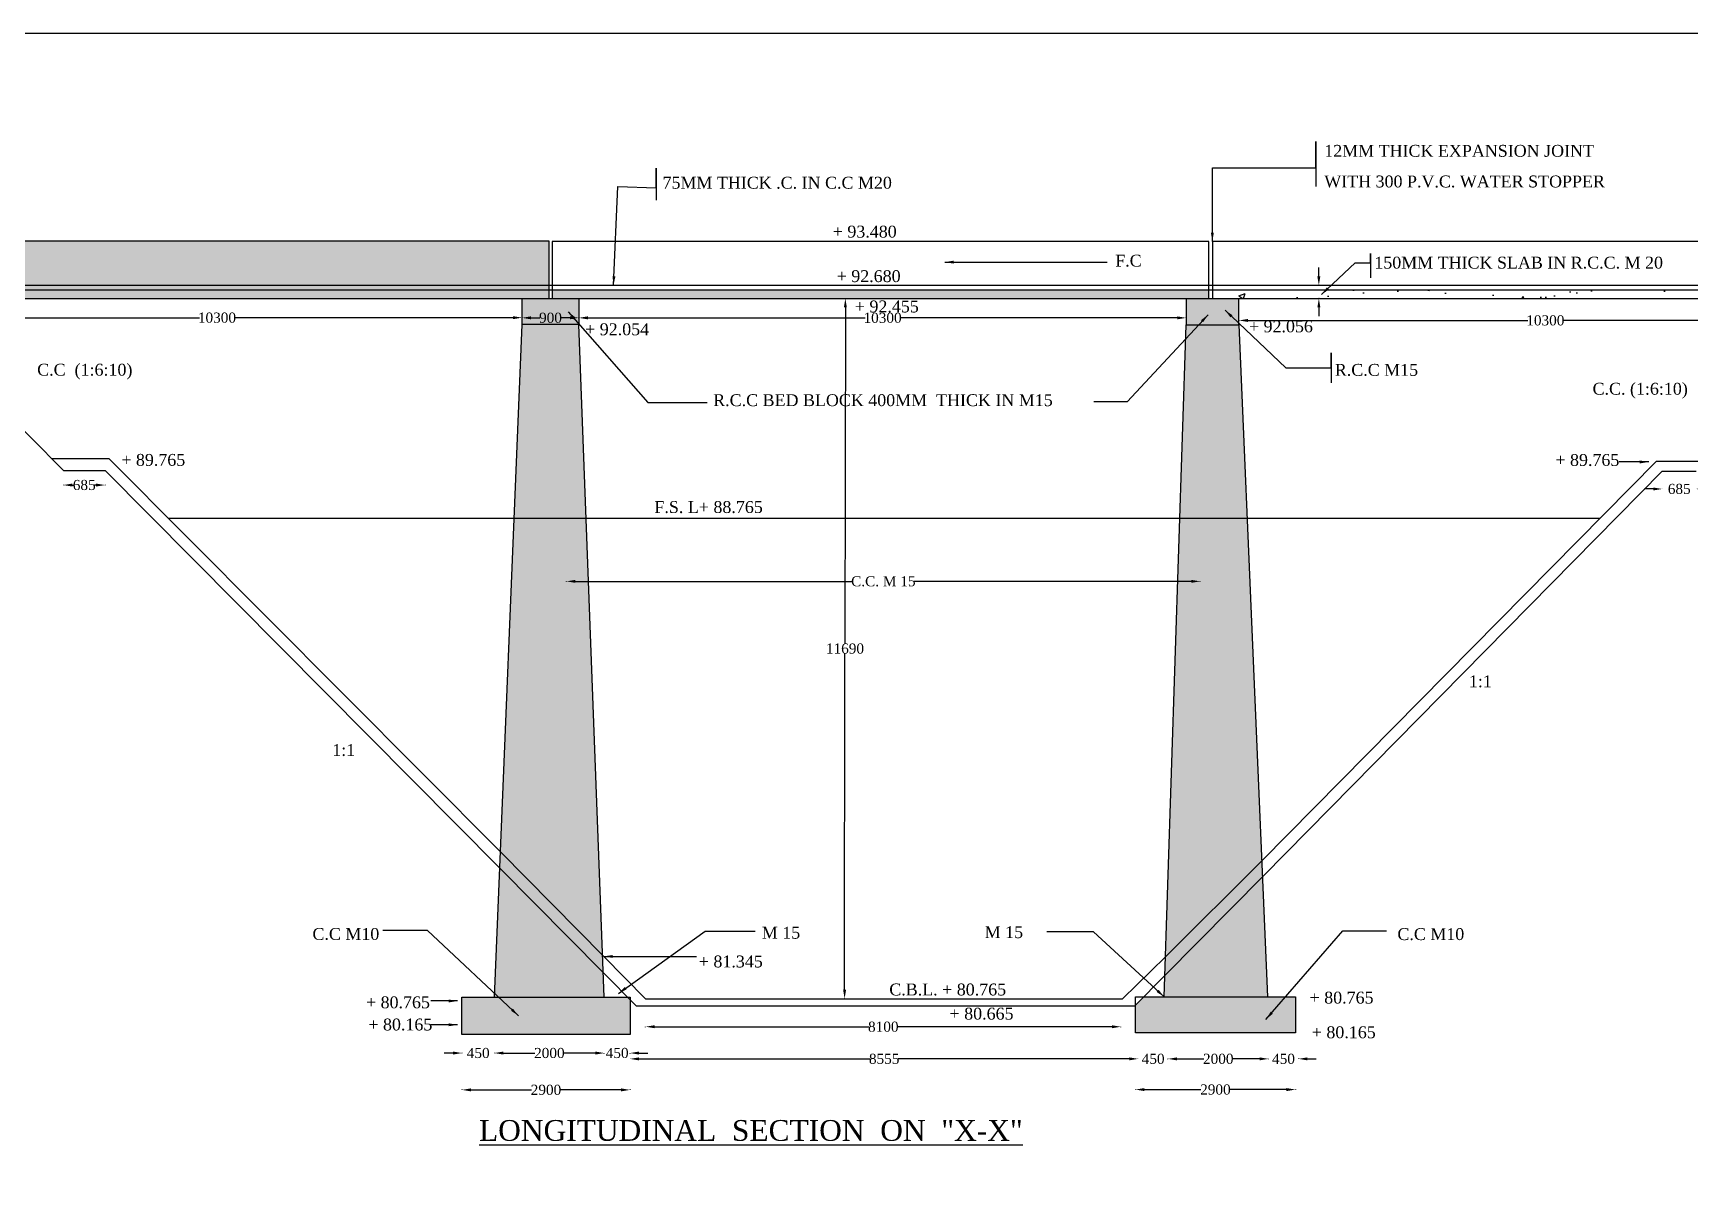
# Model space of a CAD drawing. Header units: millimetres. Extents: x 3132 to 88655, y 1884 to 56746.
# Drawn here: x 19297 to 47184, y 37251 to 56746 of the extents above; entities that cross this region are included whole.
import ezdxf

# ---------------------------------------------------------------- set-up
doc = ezdxf.new("R2010")
doc.units = ezdxf.units.MM
doc.header["$MEASUREMENT"] = 0
for name, color, linetype in [('DIM', 5, 'Continuous'), ('DWG.LINE', 10, 'Continuous'), ('HATCH', 2, 'Continuous'), ('TEXT', 7, 'Continuous')]:
    doc.layers.add(name, color=color, linetype=linetype)
doc.layers.add('DO LINE', color=3, linetype='Continuous', plot=False)
doc.layers.add('TITLE', color=7, linetype='Continuous', lineweight=30)
doc.styles.get("Standard").update_dxf_attribs({"font": 'TIMES.TTF', "height": 170})
doc.dimstyles.get("Standard").update_dxf_attribs({"dimtxt": 170, "dimasz": 150, "dimexe": 0.18, "dimexo": 0.0625, "dimgap": 0.09, "dimtad": 0, "dimtih": 1, "dimtoh": 1, "dimdec": 0, "dimzin": 0, "dimdsep": 46, "dimtxsty": 'Standard', "dimcen": 300, "dimclrd": 5, "dimclre": 5, "dimclrt": 4, "dimadec": 0, "dimazin": 0, "dimtfac": 1, "dimtdec": 0, "dimtofl": 0, "dimtmove": 0, "dimatfit": 3, "dimfxl": 5, "dimfxlon": 1, "dimtolj": 1, "dimtzin": 0, "dimarcsym": 0})

# ---------------------------------------------------------------- blocks, each defined once
blk = doc.blocks.new('*D16')
at = {"layer": 'Defpoints', "color": 0, "ltscale": 0.2}
for p in [(19807, 49382), (20507, 49382), (20507, 49136)]:
    blk.add_point(p, dxfattribs=at)
at = {"layer": 'DIM', "color": 5, "lineweight": -2, "ltscale": 0.2}
for p, q in [((19807, 49141), (19807, 49135)), ((19957, 49136), (19982, 49136)), ((20357, 49136), (20332, 49136)), ((20507, 49141), (20507, 49135))]:
    blk.add_line(p, q, dxfattribs=at)
at = {"layer": 'DIM', "color": 5, "ltscale": 0.2}
for points in [[(19957, 49161), (19957, 49111), (19807, 49136)], [(20357, 49161), (20357, 49111), (20507, 49136)]]:
    blk.add_solid(points, dxfattribs=at)
at = {"layer": 'DIM', "color": 4, "ltscale": 0.2, "insert": (20157, 49136), "char_height": 170, "attachment_point": 5}
blk.add_mtext('\\A1;685', dxfattribs=at)
blk = doc.blocks.new('*D17')
at = {"layer": 'Defpoints', "color": 0, "ltscale": 0.2}
for p in [(17255, 52057), (27526, 51954), (27526, 51954)]:
    blk.add_point(p, dxfattribs=at)
at = {"layer": 'DIM', "color": 5, "lineweight": -2, "ltscale": 0.2}
for p, q in [((17255, 51959), (17255, 51954)), ((17405, 51954), (22096, 51954)), ((27376, 51954), (22685, 51954)), ((27526, 51954), (27526, 51954))]:
    blk.add_line(p, q, dxfattribs=at)
at = {"layer": 'DIM', "color": 5, "ltscale": 0.2}
for points in [[(17405, 51979), (17405, 51929), (17255, 51954)], [(27376, 51979), (27376, 51929), (27526, 51954)]]:
    blk.add_solid(points, dxfattribs=at)
at = {"layer": 'DIM', "color": 4, "ltscale": 0.2, "insert": (22391, 51954), "char_height": 170, "attachment_point": 5}
blk.add_mtext('\\A1;10300', dxfattribs=at)
blk = doc.blocks.new('*D18')
at = {"layer": 'Defpoints', "color": 0, "ltscale": 0.2}
for p in [(26515, 40513), (27062, 40513), (27062, 39572)]:
    blk.add_point(p, dxfattribs=at)
at = {"layer": 'DIM', "color": 5, "lineweight": -2, "ltscale": 0.2}
for p, q in [((26365, 39572), (26215, 39572)), ((26515, 39577), (26515, 39572)), ((27062, 39577), (27062, 39572)), ((27212, 39572), (27362, 39572))]:
    blk.add_line(p, q, dxfattribs=at)
at = {"layer": 'DIM', "color": 5, "ltscale": 0.2}
for points in [[(26365, 39597), (26365, 39547), (26515, 39572)], [(27212, 39597), (27212, 39547), (27062, 39572)]]:
    blk.add_solid(points, dxfattribs=at)
at = {"layer": 'DIM', "color": 4, "ltscale": 0.2, "insert": (26788, 39572), "char_height": 170, "attachment_point": 5}
blk.add_mtext('\\A1;450', dxfattribs=at)
blk = doc.blocks.new('*D19')
at = {"layer": 'Defpoints', "color": 0, "ltscale": 0.2}
for p in [(27062, 40513), (28910, 39572), (28910, 39527)]:
    blk.add_point(p, dxfattribs=at)
at = {"layer": 'DIM', "color": 5, "lineweight": -2, "ltscale": 0.2}
for p, q in [((27062, 39577), (27062, 39572)), ((27212, 39572), (27742, 39572)), ((28760, 39572), (28230, 39572)), ((28910, 39567), (28910, 39572))]:
    blk.add_line(p, q, dxfattribs=at)
at = {"layer": 'DIM', "color": 5, "ltscale": 0.2}
for points in [[(27212, 39597), (27212, 39547), (27062, 39572)], [(28760, 39597), (28760, 39547), (28910, 39572)]]:
    blk.add_solid(points, dxfattribs=at)
at = {"layer": 'DIM', "color": 4, "ltscale": 0.2, "insert": (27986, 39572), "char_height": 170, "attachment_point": 5}
blk.add_mtext('\\A1;2000', dxfattribs=at)
blk = doc.blocks.new('*D20')
at = {"layer": 'Defpoints', "color": 0, "ltscale": 0.2}
for p in [(28910, 39527), (29344, 39572), (29344, 39545)]:
    blk.add_point(p, dxfattribs=at)
at = {"layer": 'DIM', "color": 5, "lineweight": -2, "ltscale": 0.2}
for p, q in [((28760, 39572), (28610, 39572)), ((28910, 39567), (28910, 39572)), ((29344, 39567), (29344, 39572)), ((29494, 39572), (29644, 39572))]:
    blk.add_line(p, q, dxfattribs=at)
at = {"layer": 'DIM', "color": 5, "ltscale": 0.2}
for points in [[(28760, 39597), (28760, 39547), (28910, 39572)], [(29494, 39597), (29494, 39547), (29344, 39572)]]:
    blk.add_solid(points, dxfattribs=at)
at = {"layer": 'DIM', "color": 4, "ltscale": 0.2, "insert": (29127, 39572), "char_height": 170, "attachment_point": 5}
blk.add_mtext('\\A1;450', dxfattribs=at)
blk = doc.blocks.new('*D21')
at = {"layer": 'Defpoints', "color": 0, "ltscale": 0.2}
for p in [(26515, 39885), (29344, 39885), (29344, 38952)]:
    blk.add_point(p, dxfattribs=at)
at = {"layer": 'DIM', "color": 5, "lineweight": -2, "ltscale": 0.2}
for p, q in [((26515, 38957), (26515, 38951)), ((26665, 38952), (27685, 38952)), ((29194, 38952), (28173, 38952)), ((29344, 38957), (29344, 38951))]:
    blk.add_line(p, q, dxfattribs=at)
at = {"layer": 'DIM', "color": 5, "ltscale": 0.2}
for points in [[(26665, 38977), (26665, 38927), (26515, 38952)], [(29194, 38977), (29194, 38927), (29344, 38952)]]:
    blk.add_solid(points, dxfattribs=at)
at = {"layer": 'DIM', "color": 4, "ltscale": 0.2, "insert": (27929, 38952), "char_height": 170, "attachment_point": 5}
blk.add_mtext('\\A1;2900', dxfattribs=at)
blk = doc.blocks.new('*D22')
at = {"layer": 'Defpoints', "color": 0, "ltscale": 0.2}
for p in [(29344, 39474), (37899, 39474), (37899, 39474)]:
    blk.add_point(p, dxfattribs=at)
at = {"layer": 'DIM', "color": 5, "lineweight": -2, "ltscale": 0.2}
for p, q in [((29344, 39474), (29344, 39474)), ((29494, 39474), (33386, 39474)), ((37749, 39474), (33857, 39474)), ((37899, 39474), (37899, 39474))]:
    blk.add_line(p, q, dxfattribs=at)
at = {"layer": 'DIM', "color": 5, "ltscale": 0.2}
for points in [[(29494, 39499), (29494, 39449), (29344, 39474)], [(37749, 39499), (37749, 39449), (37899, 39474)]]:
    blk.add_solid(points, dxfattribs=at)
at = {"layer": 'DIM', "color": 4, "ltscale": 0.2, "insert": (33622, 39474), "char_height": 170, "attachment_point": 5}
blk.add_mtext('\\A1;8555', dxfattribs=at)
blk = doc.blocks.new('*D23')
at = {"layer": 'Defpoints', "color": 0, "ltscale": 0.2}
for p in [(37899, 39474), (38399, 39474), (38399, 39365)]:
    blk.add_point(p, dxfattribs=at)
at = {"layer": 'DIM', "color": 5, "lineweight": -2, "ltscale": 0.2}
for p, q in [((37749, 39474), (37599, 39474)), ((37899, 39474), (37899, 39474)), ((38399, 39469), (38399, 39474)), ((38549, 39474), (38699, 39474))]:
    blk.add_line(p, q, dxfattribs=at)
at = {"layer": 'DIM', "color": 5, "ltscale": 0.2}
for points in [[(37749, 39499), (37749, 39449), (37899, 39474)], [(38549, 39499), (38549, 39449), (38399, 39474)]]:
    blk.add_solid(points, dxfattribs=at)
at = {"layer": 'DIM', "color": 4, "ltscale": 0.2, "insert": (38149, 39474), "char_height": 170, "attachment_point": 5}
blk.add_mtext('\\A1;450', dxfattribs=at)
blk = doc.blocks.new('*D24')
at = {"layer": 'Defpoints', "color": 0, "ltscale": 0.2}
for p in [(38399, 39365), (40092, 39474), (40092, 39400)]:
    blk.add_point(p, dxfattribs=at)
at = {"layer": 'DIM', "color": 5, "lineweight": -2, "ltscale": 0.2}
for p, q in [((38399, 39469), (38399, 39474)), ((38549, 39474), (39001, 39474)), ((39942, 39474), (39489, 39474)), ((40092, 39469), (40092, 39474))]:
    blk.add_line(p, q, dxfattribs=at)
at = {"layer": 'DIM', "color": 5, "ltscale": 0.2}
for points in [[(38549, 39499), (38549, 39449), (38399, 39474)], [(39942, 39499), (39942, 39449), (40092, 39474)]]:
    blk.add_solid(points, dxfattribs=at)
at = {"layer": 'DIM', "color": 4, "ltscale": 0.2, "insert": (39245, 39474), "char_height": 170, "attachment_point": 5}
blk.add_mtext('\\A1;2000', dxfattribs=at)
blk = doc.blocks.new('*D25')
at = {"layer": 'Defpoints', "color": 0, "ltscale": 0.2}
for p in [(40092, 39400), (40594, 39503), (40594, 39474)]:
    blk.add_point(p, dxfattribs=at)
at = {"layer": 'DIM', "color": 5, "lineweight": -2, "ltscale": 0.2}
for p, q in [((39942, 39474), (39792, 39474)), ((40092, 39469), (40092, 39474)), ((40594, 39479), (40594, 39473)), ((40744, 39474), (40894, 39474))]:
    blk.add_line(p, q, dxfattribs=at)
at = {"layer": 'DIM', "color": 5, "ltscale": 0.2}
for points in [[(39942, 39499), (39942, 39449), (40092, 39474)], [(40744, 39499), (40744, 39449), (40594, 39474)]]:
    blk.add_solid(points, dxfattribs=at)
at = {"layer": 'DIM', "color": 4, "ltscale": 0.2, "insert": (40343, 39474), "char_height": 170, "attachment_point": 5}
blk.add_mtext('\\A1;450', dxfattribs=at)
blk = doc.blocks.new('*D26')
at = {"layer": 'Defpoints', "color": 0, "ltscale": 0.2}
for p in [(37851, 39915), (40544, 39915), (40544, 38957)]:
    blk.add_point(p, dxfattribs=at)
at = {"layer": 'DIM', "color": 5, "lineweight": -2, "ltscale": 0.2}
for p, q in [((37851, 38962), (37851, 38957)), ((38001, 38957), (38954, 38957)), ((40394, 38957), (39442, 38957)), ((40544, 38962), (40544, 38957))]:
    blk.add_line(p, q, dxfattribs=at)
at = {"layer": 'DIM', "color": 5, "ltscale": 0.2}
for points in [[(38001, 38982), (38001, 38932), (37851, 38957)], [(40394, 38982), (40394, 38932), (40544, 38957)]]:
    blk.add_solid(points, dxfattribs=at)
at = {"layer": 'DIM', "color": 4, "ltscale": 0.2, "insert": (39198, 38957), "char_height": 170, "attachment_point": 5}
blk.add_mtext('\\A1;2900', dxfattribs=at)
blk = doc.blocks.new('*D27')
at = {"layer": 'Defpoints', "color": 0, "ltscale": 0.2}
for p in [(29607, 39977), (37607, 40015), (37607, 39977)]:
    blk.add_point(p, dxfattribs=at)
at = {"layer": 'DIM', "color": 5, "lineweight": -2, "ltscale": 0.2}
for p, q in [((29607, 40010), (29607, 40015)), ((29757, 40015), (33368, 40015)), ((37457, 40015), (33846, 40015)), ((37607, 40010), (37607, 40015))]:
    blk.add_line(p, q, dxfattribs=at)
at = {"layer": 'DIM', "color": 5, "ltscale": 0.2}
for points in [[(29757, 40040), (29757, 39990), (29607, 40015)], [(37457, 40040), (37457, 39990), (37607, 40015)]]:
    blk.add_solid(points, dxfattribs=at)
at = {"layer": 'DIM', "color": 4, "ltscale": 0.2, "insert": (33607, 40015), "char_height": 170, "attachment_point": 5}
blk.add_mtext('\\A1;8100', dxfattribs=at)
blk = doc.blocks.new('*D28')
at = {"layer": 'Defpoints', "color": 0, "ltscale": 0.2}
for p in [(28484, 51952), (27526, 51842), (28484, 51842)]:
    blk.add_point(p, dxfattribs=at)
at = {"layer": 'DIM', "color": 5, "lineweight": -2, "ltscale": 0.2}
for p, q in [((27526, 51947), (27526, 51952)), ((27676, 51952), (27826, 51952)), ((28334, 51952), (28184, 51952)), ((28484, 51947), (28484, 51952))]:
    blk.add_line(p, q, dxfattribs=at)
at = {"layer": 'DIM', "color": 5, "ltscale": 0.2}
for points in [[(27676, 51977), (27676, 51927), (27526, 51952)], [(28334, 51977), (28334, 51927), (28484, 51952)]]:
    blk.add_solid(points, dxfattribs=at)
at = {"layer": 'DIM', "color": 4, "ltscale": 0.2, "insert": (28005, 51952), "char_height": 170, "attachment_point": 5}
blk.add_mtext('\\A1;900', dxfattribs=at)
blk = doc.blocks.new('*D29')
at = {"layer": 'Defpoints', "color": 0, "ltscale": 0.2}
for p in [(28484, 51947), (38706, 51951), (38706, 51951)]:
    blk.add_point(p, dxfattribs=at)
at = {"layer": 'DIM', "color": 5, "lineweight": -2, "ltscale": 0.2}
for p, q in [((28484, 51947), (28484, 51951)), ((28634, 51951), (33300, 51951)), ((38556, 51951), (33890, 51951)), ((38706, 51951), (38706, 51951))]:
    blk.add_line(p, q, dxfattribs=at)
at = {"layer": 'DIM', "color": 5, "ltscale": 0.2}
for points in [[(28634, 51976), (28634, 51926), (28484, 51951)], [(38556, 51976), (38556, 51926), (38706, 51951)]]:
    blk.add_solid(points, dxfattribs=at)
at = {"layer": 'DIM', "color": 4, "ltscale": 0.2, "insert": (33595, 51951), "char_height": 170, "attachment_point": 5}
blk.add_mtext('\\A1;10300', dxfattribs=at)
blk = doc.blocks.new('*D30')
at = {"layer": 'Defpoints', "color": 0, "ltscale": 0.2}
for p in [(38941, 47514), (28274, 47312), (38941, 47312)]:
    blk.add_point(p, dxfattribs=at)
at = {"layer": 'DIM', "color": 5, "lineweight": -2, "ltscale": 0.2}
for p, q in [((28274, 47509), (28274, 47514)), ((28424, 47514), (33090, 47514)), ((38791, 47514), (34125, 47514)), ((38941, 47509), (38941, 47514))]:
    blk.add_line(p, q, dxfattribs=at)
at = {"layer": 'DIM', "color": 5, "ltscale": 0.2}
for points in [[(28424, 47539), (28424, 47489), (28274, 47514)], [(38791, 47539), (38791, 47489), (38941, 47514)]]:
    blk.add_solid(points, dxfattribs=at)
at = {"layer": 'DIM', "color": 4, "ltscale": 0.2, "insert": (33608, 47514), "char_height": 170, "attachment_point": 5}
blk.add_mtext('\\A1;C.C. M 15', dxfattribs=at)
blk = doc.blocks.new('*D31')
at = {"layer": 'Defpoints', "color": 0, "ltscale": 0.2}
for p in [(32969, 52277), (32972, 52277), (32959, 40487)]:
    blk.add_point(p, dxfattribs=at)
at = {"layer": 'DIM', "color": 5, "lineweight": -2, "ltscale": 0.2}
for p, q in [((32972, 52277), (32969, 52277)), ((32969, 52127), (32962, 46469)), ((32956, 40637), (32962, 46295)), ((32959, 40487), (32956, 40487))]:
    blk.add_line(p, q, dxfattribs=at)
at = {"layer": 'DIM', "color": 5, "ltscale": 0.2}
for points in [[(32944, 52127), (32994, 52127), (32969, 52277)], [(32931, 40637), (32981, 40637), (32956, 40487)]]:
    blk.add_solid(points, dxfattribs=at)
at = {"layer": 'DIM', "color": 4, "ltscale": 0.2, "insert": (32962, 46382), "char_height": 170, "attachment_point": 5}
blk.add_mtext('\\A1;11690', dxfattribs=at)
blk = doc.blocks.new('*D32')
at = {"layer": 'Defpoints', "color": 0, "ltscale": 0.2}
for p in [(39594, 51944), (49909, 51920), (49909, 51908)]:
    blk.add_point(p, dxfattribs=at)
at = {"layer": 'DIM', "color": 5, "lineweight": -2, "ltscale": 0.2}
for p, q in [((39594, 51913), (39594, 51907)), ((39744, 51908), (44456, 51908)), ((49759, 51908), (45046, 51908)), ((49909, 51913), (49909, 51907))]:
    blk.add_line(p, q, dxfattribs=at)
at = {"layer": 'DIM', "color": 5, "ltscale": 0.2}
for points in [[(39744, 51933), (39744, 51883), (39594, 51908)], [(49759, 51933), (49759, 51883), (49909, 51908)]]:
    blk.add_solid(points, dxfattribs=at)
at = {"layer": 'DIM', "color": 4, "ltscale": 0.2, "insert": (44751, 51908), "char_height": 170, "attachment_point": 5}
blk.add_mtext('\\A1;10300', dxfattribs=at)
blk = doc.blocks.new('*D33')
at = {"layer": 'Defpoints', "color": 0, "ltscale": 0.2}
for p in [(46718, 49367), (47292, 49367), (47292, 49070)]:
    blk.add_point(p, dxfattribs=at)
at = {"layer": 'DIM', "color": 5, "lineweight": -2, "ltscale": 0.2}
for p, q in [((46568, 49070), (46418, 49070)), ((46718, 49075), (46718, 49070)), ((47292, 49075), (47292, 49070)), ((47442, 49070), (47592, 49070))]:
    blk.add_line(p, q, dxfattribs=at)
at = {"layer": 'DIM', "color": 5, "ltscale": 0.2}
for points in [[(46568, 49095), (46568, 49045), (46718, 49070)], [(47442, 49095), (47442, 49045), (47292, 49070)]]:
    blk.add_solid(points, dxfattribs=at)
at = {"layer": 'DIM', "color": 4, "ltscale": 0.2, "insert": (47005, 49070), "char_height": 170, "attachment_point": 5}
blk.add_mtext('\\A1;685', dxfattribs=at)

msp = doc.modelspace()

# ---------------------------------------------------------------- hatches: boundary and pattern name
at = {"layer": 'HATCH', "ltscale": 0.2}
h = msp.add_hatch(dxfattribs=at)
h.set_pattern_fill('AR-CONC', color=256, scale=100, style=0)
h.set_pattern_definition([(50, (0, 0), (717.26, -62.752), [75, -825]), (355, (0, 0), (-138.751, 752.192), [60, -660]), (100.4514, (59.8, -5.2), (578.5094, 689.4395), [63.74, -701.142]), (46.1842, (0, 200), (1067.241, -165.519), [112.5, -1237.5]), (96.6356, (88.9, 186.2), (934.663, 974.118), [95.61, -1051.713]), (351.1842, (0, 200), (934.662, 974.119), [90, -990]), (21, (100, 150), (596.907, -402.619), [75, -825]), (326, (100, 150), (243.315, 725.15), [60, -660]), (71.4514, (149.74, 116.45), (840.2226, 322.5305), [63.74, -701.142]), (37.5, (0, 0), (12.1599, 332.8939), [0, -652, 0, -670, 0, -662.5]), (7.5, (0, 0), (263.0695, 394.4117), [0, -382, 0, -637, 0, -252.5]), (327.5, (-223, 0), (533.8224, -22.5549), [0, -250, 0, -780, 0, -1035]), (317.5, (-323, 0), (583.1862, 100.105), [0, -325, 0, -518, 0, -735])])
h.paths.add_polyline_path([(27978.1, 52276.9), (27978.1, 53246.6), (16866.7, 53246.6), (16866.7, 52276.9)])
h.paths.add_polyline_path([(26514.8, 40512.7), (26514.8, 39885.5), (29344, 39885.5), (29344, 40472.1), (29303.9, 40512.7)])
h.paths.add_polyline_path([(28910.4, 40512.7), (28894.8, 40925.7), (28892.5, 40928), (27150.9, 42686.4), (27061.7, 40512.7)])
h.paths.add_polyline_path([(27162, 42957.3), (27150.9, 42686.4), (28894.8, 40925.7), (28883.8, 41218.9)])
h.paths.add_polyline_path([(28883.8, 41218.9), (28606.9, 48575.6), (27392.4, 48575.6), (27162, 42957.3)])
h.paths.add_polyline_path([(28484, 51841.5), (27526.3, 51841.5), (27392.4, 48575.6), (28606.9, 48575.6)])
h.paths.add_polyline_path([(27526.3, 52276.9), (27526.3, 51841.5), (28484, 51841.5), (28484, 52276.9)])
h.paths.add_polyline_path([(28031.7, 52423.4), (28031.7, 52276.9), (39085.3, 52276.9), (39085.3, 52423.4)])
h.paths.add_polyline_path([(38705.7, 52276.9), (38705.7, 51831.9), (39593.6, 51831.9), (39593.6, 52276.9)])
h.paths.add_polyline_path([(39593.6, 51831.9), (38705.7, 51831.9), (38599.2, 48575.6), (39732.1, 48575.6)])
h.paths.add_polyline_path([(38357.7, 41194.8), (39977.5, 42809.6), (39732.1, 48575.6), (38599.2, 48575.6)])
h.paths.add_polyline_path([(38357.7, 41194.8), (38347.3, 40875.2), (39989.1, 42538.4), (39977.5, 42809.6)])
h.paths.add_polyline_path([(38347.3, 40875.2), (38335.6, 40516.9), (40075.1, 40516.9), (39989.1, 42538.4)])
h.paths.add_polyline_path([(37990.6, 40516.9), (37851.5, 40377.1), (37851.5, 39914.6), (40544.3, 39914.6), (40544.3, 40516.9)])
h.paths.add_polyline_path([(27783.8, 52081.3), (28226.5, 52081.3), (28226.5, 51822.9), (27783.8, 51822.9)], flags=9)
h = msp.add_hatch(dxfattribs=at)
h.set_pattern_fill('AR-CONC', color=256, scale=150, style=0)
h.paths.add_polyline_path([(50228.3, 52423.4), (39145.7, 52423.4), (39145.7, 52276.9), (50228.3, 52276.9)])
h.paths.add_polyline_path([(50484.8, 52276.9), (49908.7, 52276.9), (49908.7, 51827.7), (50484.8, 51827.7)])
h.paths.add_polyline_path([(50484.8, 51827.7), (49908.7, 51827.7), (49908.7, 49771.9), (50484.8, 49771.9)])
h.paths.add_polyline_path([(51308.6, 49771.9), (49210.4, 49771.9), (49210.4, 49279.6), (51308.6, 49279.6)])
h.paths.add_polyline_path([(50484.8, 51827.7), (50484.8, 49771.9), (51002.4, 49771.9)])
h.paths.add_polyline_path([(49908.7, 51827.7), (49591.2, 49771.9), (49908.7, 49771.9)], flags=16)
h.paths.add_polyline_path([(49908.7, 51827.7), (49908.7, 51980.3), (49210.4, 51283.1), (49210.4, 49771.9), (49591.2, 49771.9)])

# ---------------------------------------------------------------- linework, layer by layer
at = {"layer": 'DIM', "color": 5, "ltscale": 0.2}
for p, q in [((40938.4, 52649.6), (40938.4, 52799.6)), ((40943.4, 52499.6), (40938.2, 52499.6)), ((40943.4, 52276.9), (40938.2, 52276.9)), ((40938.4, 52126.9), (40938.4, 51976.9))]:
    msp.add_line(p, q, dxfattribs=at)
at = {"layer": 'DIM', "ltscale": 0.2}
for points in [[(40887.2, 54475.6), (40887.2, 54923.5), (40887.2, 54161.8)], [(29782.3, 54139.4), (29782.3, 54473.3), (29782.3, 53934.4)], [(41806.5, 52879.2), (41806.5, 53037.2), (41806.5, 52625.5)], [(41147, 51111.9), (41147, 51363.1), (41147, 50855.8)]]:
    msp.add_lwpolyline(points, dxfattribs=at)
at = {"layer": 'DIM', "color": 5, "ltscale": 0.2}
for points in [[(40913.4, 52649.6), (40963.4, 52649.6), (40938.4, 52499.6)], [(40913.4, 52126.9), (40963.4, 52126.9), (40938.4, 52276.9)]]:
    msp.add_solid(points, dxfattribs=at)
at = {"layer": 'DO LINE', "ltscale": 0.2}
for p, q in [((27162, 42957.3), (28903.6, 41198.9)), ((27150.9, 42686.4), (28892.5, 40928)), ((38357.7, 41194.8), (39977.5, 42809.6)), ((38347.3, 40875.2), (40005, 42554.6))]:
    msp.add_line(p, q, dxfattribs=at)
msp.add_lwpolyline([(21569.7, 48575.6), (45672.5, 48575.6)], dxfattribs=at)
at = {"layer": 'DWG.LINE', "ltscale": 0.2}
for p, q in [((17255, 51951.1), (19807, 49381.7)), ((19807, 49381.7), (20506.9, 49381.7)), ((20506.9, 49381.7), (27150.9, 42686.4)), ((39977.5, 42809.6), (46624.1, 49539)), ((40005, 42554.6), (46717.6, 49367.2)), ((46624.1, 49539), (47463.8, 49539)), ((46717.6, 49367.2), (47291.7, 49367.2)), ((37631.7, 40486.6), (38357.7, 41194.8)), ((29447.3, 40367.9), (37842.3, 40367.9))]:
    msp.add_line(p, q, dxfattribs=at)
for points in [[(16866.7, 52276.9), (16866.7, 53246.6), (27978.1, 53246.6), (27978.1, 52276.9)], [(39085.3, 52276.9), (39085.3, 53235.7), (28031.7, 53235.7), (28031.7, 52276.9)], [(50228.3, 53235.7), (39145.7, 53235.7), (39145.7, 52276.9)], [(16888.1, 52499.6), (50228.3, 52499.6)], [(9966.5, 52276.9), (50484.8, 52276.9)], [(16888.1, 52423.4), (50228.3, 52423.4)], [(28484, 52276.9), (28484, 51841.5), (27526.3, 51841.5), (27526.3, 52276.9)], [(38705.7, 52276.9), (38705.7, 51831.9), (39593.6, 51831.9), (39593.6, 52276.9)], [(27061.7, 40512.7), (27526.3, 51841.5)], [(28910.4, 40512.7), (28484, 51841.5)], [(38335.6, 40516.9), (38705.7, 51831.9)], [(39593.6, 51831.9), (40075.1, 40516.9)], [(19609.7, 49580.4), (20569.5, 49580.4), (27162, 42957.3)], [(28903.6, 41198.9), (29606.6, 40486.6)], [(28892.5, 40928), (29447.3, 40367.9)], [(38347.3, 40875.2), (37842.3, 40367.9)], [(29606.6, 40486.6), (37631.7, 40486.6)]]:
    msp.add_lwpolyline(points, dxfattribs=at)
for points in [[(26514.8, 40512.7), (29344, 40512.7), (29344, 39885.5), (26514.8, 39885.5)], [(40544.3, 39914.6), (37851.5, 39914.6), (37851.5, 40516.9), (40544.3, 40516.9)]]:
    msp.add_lwpolyline(points, close=True, dxfattribs=at)
at = {"layer": 'TITLE', "ltscale": 0.2}
msp.add_lwpolyline([(88559.8, 1884.2), (3132.4, 1884.2), (3132.4, 56745.6), (88559.8, 56745.6)], close=True, dxfattribs=at)

# ---------------------------------------------------------------- texts
at = {"layer": 'TEXT', "ltscale": 0.2}
for s, p in [('12MM THICK EXPANSION JOINT', (41029.7, 54663.6)), ('75MM THICK .C. IN C.C M20', (29891.3, 54126.4)), ('WITH 300 P.V.C. WATER STOPPER', (41029.7, 54147.7)), ('+ 93.480', (32756.3, 53303.3)), ('F.C', (37511.3, 52814.1)), ('+ 92.680', (32822.2, 52553.7)), ('150MM THICK SLAB IN R.C.C. M 20', (41872.4, 52781)), ('+ 92.455', (33128.2, 52043.2)), ('+ 92.056', (39761.8, 51707.8)), ('+ 92.054', (28588.6, 51658.6)), ('C.C  (1:6:10)', (19365.2, 50978)), ('R.C.C M15', (41207.3, 50975.3)), ('C.C. (1:6:10)', (45546.1, 50657.3)), ('R.C.C BED BLOCK 400MM  THICK IN M15', (30744.1, 50465)), ('+ 89.765', (20781, 49459.8)), ('+ 89.765', (44920.1, 49458)), ('F.S. L+ 88.765', (29755, 48665.5)), ('1:1', (43464.2, 45730.9)), ('1:1', (24331.9, 44574.6)), ('C.C M10', (23998.8, 41477.2)), ('M 15', (31562.5, 41497.6)), ('M 15 ', (35313.8, 41507.4)), ('C.C M10', (42261.2, 41474.7)), ('+ 81.345', (30501.9, 41014)), ('C.B.L. + 80.765', (33708.5, 40542.2)), ('+ 80.765', (24899.7, 40325.6)), ('+ 80.765', (40782.9, 40405.2)), ('+ 80.665', (34722.8, 40135.3)), ('+ 80.165', (24939.8, 39952.6)), ('+ 80.165', (40819.4, 39821.9))]:
    msp.add_text(s, height=200, dxfattribs=at).set_placement(p)
at = {"layer": 'TITLE', "ltscale": 0.2}
msp.add_text('%%ULONGITUDINAL  SECTION  ON  "X-X"', height=350, dxfattribs=at).set_placement((26801.9, 38093.8))

# ---------------------------------------------------------------- dimensions: what is measured, and where the dimension line sits
at = {"layer": 'DIM', "ltscale": 0.2}
for p1, p2, distance, text, picture, middle in [((32958.8, 40486.6), (32971.9, 52276.9), 3, '11690', '*D31', (32962.3, 46381.7)), ((27526.3, 51841.5), (28484, 51841.5), 110.6, '900', '*D28', (28005.1, 51952.1)), ((26514.8, 40512.7), (27061.7, 40512.7), -940.8, '450', '*D18', (26788.2, 39571.8)), ((37851.5, 39914.6), (40544.3, 39914.6), -957.2, '2900', '*D26', (39197.9, 38957.4))]:
    dim = msp.add_aligned_dim(p1=p1, p2=p2, distance=distance, text=text, dimstyle='Standard', dxfattribs=at)
    dim.commit()
    dim.dimension.update_dxf_attribs({"geometry": picture, "text_midpoint": middle})
for base, p1, p2, text, picture, middle in [((27526.3, 51954.1), (17255, 52056.6), (27526.3, 51954.1), '10300', '*D17', (22390.7, 51954.1)), ((38705.7, 51951.3), (28484, 51947.1), (38705.7, 51951.3), '10300', '*D29', (33594.8, 51951.3)), ((49908.7, 51907.7), (39593.6, 51943.5), (49908.7, 51920.3), '10300', '*D32', (44751.2, 51907.7)), ((20506.9, 49135.6), (19807, 49381.7), (20506.9, 49381.7), '685', '*D16', (20157, 49135.6)), ((47291.7, 49070.1), (46717.6, 49367.2), (47291.7, 49367.2), '685', '*D33', (47004.7, 49070.1)), ((38941.3, 47514.1), (28274.1, 47312), (38941.3, 47312), 'C.C. M 15', '*D30', (33607.7, 47514.1)), ((29344, 38951.6), (26514.8, 39885.5), (29344, 39885.5), '2900', '*D21', (27929.4, 38951.6)), ((37607.2, 40014.7), (29607, 39977), (37607.2, 39977), '8100', '*D27', (33607.1, 40014.7))]:
    dim = msp.add_linear_dim(base=base, p1=p1, p2=p2, text=text, dimstyle='Standard', dxfattribs=at)
    dim.commit()
    dim.dimension.update_dxf_attribs({"geometry": picture, "text_midpoint": middle})
for base, p1, p2, text, picture, middle in [((28910.4, 39571.8), (27061.7, 40512.7), (28910.4, 39526.6), '2000', '*D19', (27986, 39571.8)), ((29344, 39571.8), (28910.4, 39526.6), (29344, 39544.7), '450', '*D20', (29127.2, 39571.8))]:
    dim = msp.add_linear_dim(base=base, p1=p1, p2=p2, angle=180, text=text, dimstyle='Standard', override={"dimtmove": 1}, dxfattribs=at)
    dim.commit()
    dim.dimension.update_dxf_attribs({"geometry": picture, "text_midpoint": middle})
dim = msp.add_linear_dim(base=(37899, 39473.6), p1=(29344, 39473.6), p2=(37899, 39473.6), dimstyle='Standard', dxfattribs=at)
dim.commit()
dim.dimension.update_dxf_attribs({"geometry": '*D22', "text_midpoint": (33621.5, 39473.6)})
for base, p1, p2, text, picture, middle in [((38399, 39473.6), (37899, 39473.6), (38399, 39365.3), '450', '*D23', (38149, 39473.6)), ((40091.8, 39473.6), (38399, 39365.3), (40091.8, 39399.7), '2000', '*D24', (39245.4, 39473.6)), ((40593.7, 39473.6), (40091.8, 39399.7), (40593.7, 39502.9), '450', '*D25', (40342.7, 39473.6))]:
    dim = msp.add_linear_dim(base=base, p1=p1, p2=p2, text=text, dimstyle='Standard', override={"dimtmove": 1}, dxfattribs=at)
    dim.commit()
    dim.dimension.update_dxf_attribs({"geometry": picture, "text_midpoint": middle})

# ---------------------------------------------------------------- leaders
for points in [[(39145.7, 53235.7), (39145.7, 54475.6), (40887.2, 54475.6)], [(29066.8, 52499.6), (29137.2, 54162.8), (29782.3, 54139.4)], [(34642.2, 52889.5), (37373.7, 52889.5)], [(40982.1, 52343), (41547.7, 52879.2), (41806.5, 52879.2)], [(28305.4, 52055.3), (29642.3, 50526.8), (30643.8, 50526.8)], [(39074.8, 52004.9), (37712.8, 50536.6), (37150.3, 50536.6)], [(39359.3, 52080), (40382.8, 51111.9), (41147, 51111.9)], [(46491.1, 49524.9), (45994.9, 49524.9)], [(27466.2, 40199), (25934.5, 41633.9), (25182.9, 41633.9)], [(29149.9, 40575.9), (30606.5, 41626.3), (31449.6, 41626.3)], [(38335.6, 40516.9), (37145.6, 41612), (36362, 41612)], [(40048.4, 40138.9), (41344.2, 41627.6), (42074.6, 41627.6)], [(28903.6, 41198.9), (30465.7, 41198.9)], [(26441.1, 40449.2), (25989.1, 40449.2)], [(26441.1, 40047.9), (25989.1, 40047.9)]]:
    msp.add_leader(points, dimstyle='Standard', override={"dimgap": 0.09, "dimtad": 0}, dxfattribs=at)

doc.saveas('drawing.dxf')
